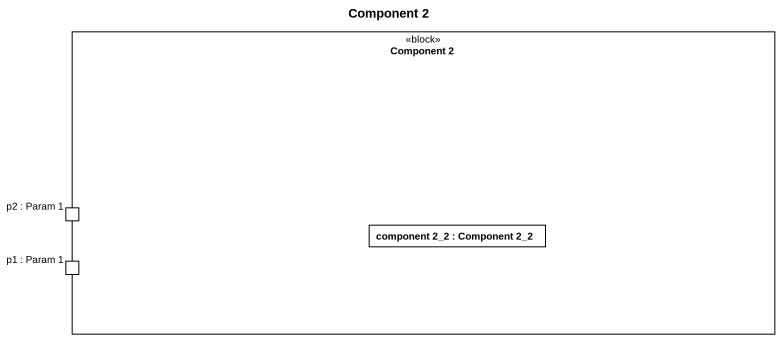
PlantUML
@startuml
title Component 2
rectangle "Component 2" as Component_2 <<block>> {
  port "p2 : Param 1" as p2_Param_1
  rectangle "component 2_2 : Component 2_2" as component_2_2
  port "p1 : Param 1" as p1_Param_1
}
@enduml
